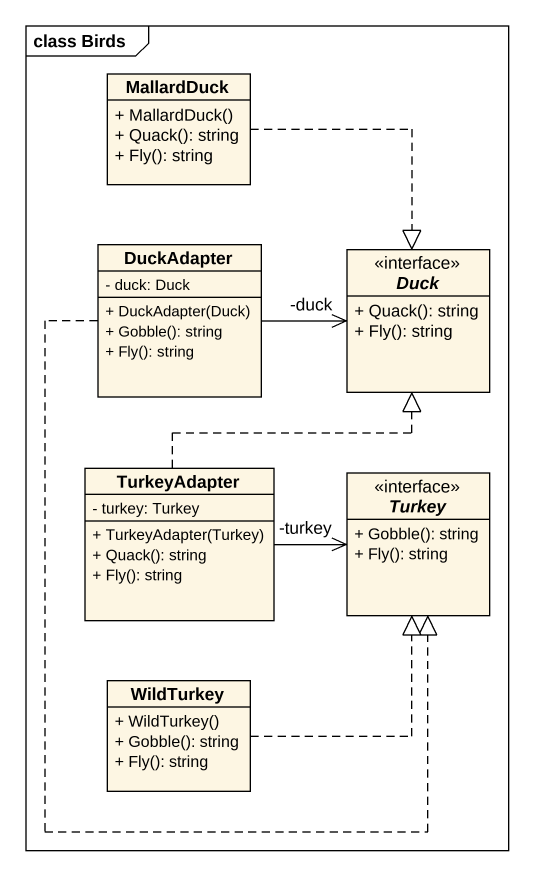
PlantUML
@startuml
mainframe class Birds
hide circle
hide empty members
skinparam classAttributeIconSize 0
class MallardDuck {
  + MallardDuck()
  + Quack(): string
  + Fly(): string
}
class DuckAdapter {
  - duck: Duck
  + DuckAdapter(Duck)
  + Gobble(): string
  + Fly(): string
}
interface Duck {
  + Quack(): string
  + Fly(): string
}
class TurkeyAdapter {
  - turkey: Turkey
  + TurkeyAdapter(Turkey)
  + Quack(): string
  + Fly(): string
}
interface Turkey {
  + Gobble(): string
  + Fly(): string
}
class WildTurkey {
  + WildTurkey()
  + Gobble(): string
  + Fly(): string
}
MallardDuck ..|> Duck
DuckAdapter -right-> "-duck" Duck
DuckAdapter ..|> Turkey
TurkeyAdapter .up.|> Duck
TurkeyAdapter -right-> "-turkey" Turkey
WildTurkey .up.|> Turkey
@enduml
